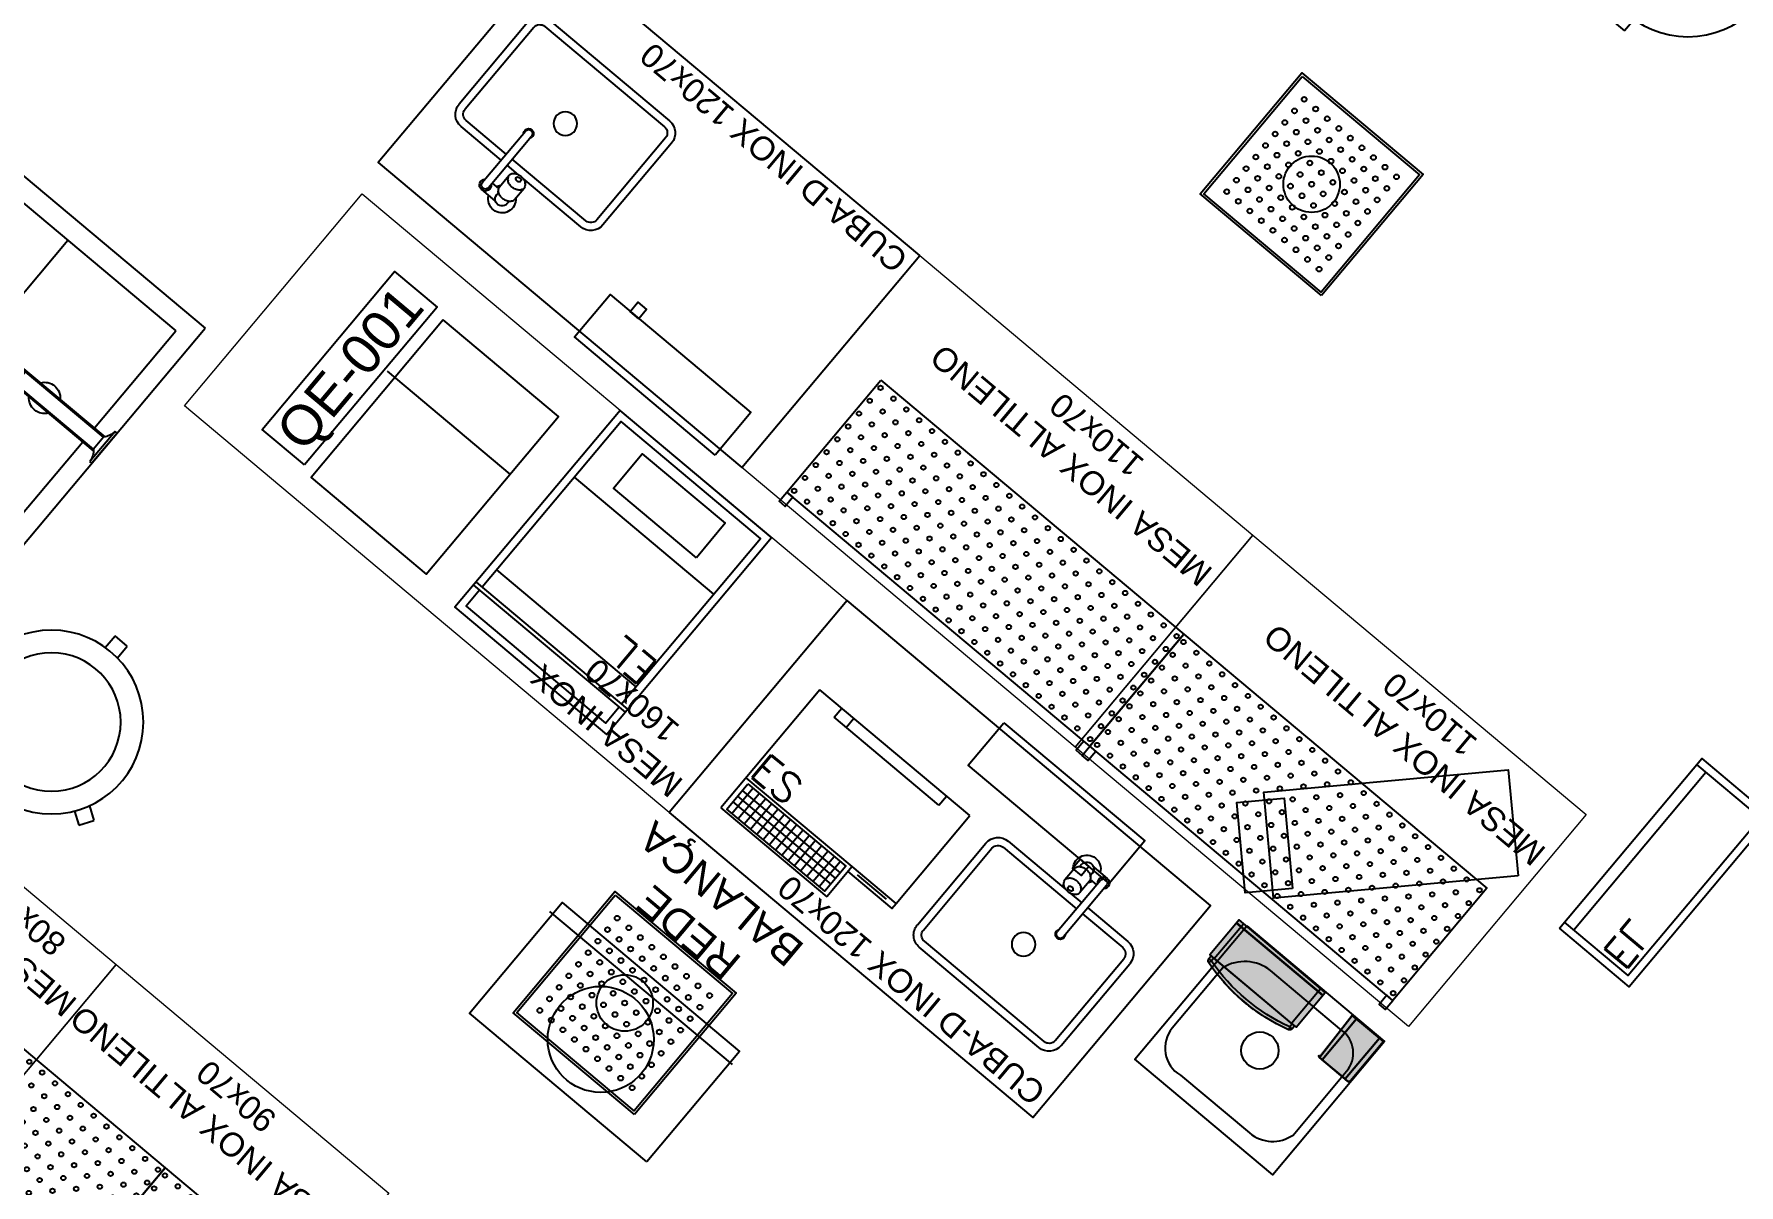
# Model space of a CAD drawing. Header units: metres. Extents: x 822482 to 822767, y 9662202 to 9662512.
# Drawn here: x 822694.061 to 822698.372, y 9662398.62 to 9662401.531 of the extents above; entities that cross this region are included whole.
import ezdxf
from ezdxf.enums import TextEntityAlignment as Align

# ---------------------------------------------------------------- set-up
doc = ezdxf.new("R2010")
doc.units = ezdxf.units.M
doc.linetypes.add('20006_ARQ_1000_3PV$0$CRF-EPL-L-ARQ-PE-BASE TÉRREO-R08$0$XREF - Ampliações.$0$PA-VAL-BASE-TER$0$HIDDEN', pattern=[9.525, 6.35, -3.175])
for name, color, linetype in [('20006_ARQ_1000_3PV$0$ARQ-SAN', 9, 'Continuous'), ('ARQ_NE_EQUIPAMENTOS', 7, 'Continuous'), ('INOX_MOB', 252, 'Continuous')]:
    doc.layers.add(name, color=color, linetype=linetype)
doc.layers.add('20006_ARQ_1400_3PV$0$I-PONTO-ELE', color=114, linetype='Continuous', lineweight=0)
doc.layers.add('ARQ_NE_MOBILIÁRIOS', color=251, linetype='Continuous', lineweight=0)
doc.layers.add('ARQ_NE_COTAS', color=7, linetype='Continuous', true_color=0x000000)
doc.layers.add('ARQ_NE_GRELHAS', color=7, linetype='Continuous', true_color=0x0032c7)
doc.layers.add('ARQ_NE_INOX', color=7, linetype='Continuous', lineweight=0, true_color=0x0032c7)
doc.styles.add('20006_ARQ_1400_3PV$0$ROMANS', font='romans.shx')
doc.styles.add('Arial', font='arial.ttf', dxfattribs={"height": 0.6})
doc.styles.get("Standard").update_dxf_attribs({"font": 'arial.ttf'})

# ---------------------------------------------------------------- blocks, each defined once
blk = doc.blocks.new('20006_ARQ_1400_3PV$0$ILV-014')
at = {"color": 0}
blk.add_lwpolyline([(0, 0.44), (0.455, 0.44), (0.455, 0), (0, 0)], close=True, dxfattribs=at)
blk.add_lwpolyline([(0.0217, 0.3203), (0.0217, 0.1212, 0.464346), (0.114, 0.0432), (0.3417, 0.0432, 0.337648), (0.4295, 0.1102), (0.4295, 0.321, 0.435718), (0.354, 0.392), (0.1184, 0.392, 0.317535), (0.0217, 0.3203, 1.395828)], format="xyb", dxfattribs=at)
blk.add_circle((0.2278, 0.22), 0.0471, dxfattribs=at)
blk = doc.blocks.new('Tan-s-pl')
for p, q in [((0.51, 0.3), (0, 0.3)), ((0, -0.3), (0, 0.3)), ((0.49, 0.26), (0.04, 0.26)), ((0.04, 0.0173), (0.04, 0.26)), ((0.31, -0.26), (0.31, 0.26)), ((0.51, -0.24), (0.51, 0.24)), ((0.55, -0.26), (0.55, 0.26)), ((0, 0.0375), (0, -0.0375)), ((0, 0.0375), (0.005, 0.0375)), ((0.005, 0.0375), (0.005, -0.0375)), ((0.0131, 0.0173), (0.2374, 0.0173)), ((0.015, 0.015), (0.21, 0.015)), ((0.015, 0.015), (0.015, -0.015)), ((0.21, 0.0132), (0.21, -0.0132)), ((0.2118, 0.0151), (0.238, 0.0172)), ((0.2394, -0.0153), (0.2394, 0.0153)), ((0.2504, 0.0074), (0.2394, 0.0119)), ((0.0131, -0.0173), (0.2374, -0.0173)), ((0.015, -0.015), (0.21, -0.015)), ((0.04, -0.26), (0.04, -0.0173)), ((0.238, -0.0172), (0.2118, -0.0151)), ((0.2404, -0.0309), (0.2351, -0.0173)), ((0.2505, -0.0076), (0.2394, -0.012)), ((0.2499, -0.0314), (0.2404, -0.0309)), ((0.2489, -0.0084), (0.2499, -0.0314)), ((0, -0.0375), (0.005, -0.0375)), ((0.49, -0.26), (0.04, -0.26)), ((0.51, -0.3), (0, -0.3))]:
    blk.add_line(p, q)
for points in [[(0.2505, -0.0075, 0.236739), (0.2512, -0.0071, 0.08552), (0.2522, -0.0053, 0.043127), (0.2526, -0.0031, 0.031837), (0.2528, 0, 0.031837), (0.2526, 0.0031, 0.043127), (0.2522, 0.0053, 0.08552), (0.2512, 0.0071, 0.236739), (0.2505, 0.0075, 0.159785), (0.25, 0.0073, 0.08552)], [(0.2503, -0.0075, 0.077146), (0.2505, -0.0075, 0.236739)]]:
    blk.add_lwpolyline(points, format="xyb")
for centre, radius, start, end in [((0.51, 0.26), 0.04, 0, 90), ((0.49, 0.24), 0.02, 0, 90), ((0.0443, 0.0415), 0.0395, 185.7962, 222.1288), ((0.15, 0), 0.03, 35.2164, 144.7836), ((0.212, 0.0132), 0.002, 94.4781, 180), ((0.2374, 0.0153), 0.002, 0, 90), ((0.0443, -0.0415), 0.0395, 137.8774, 174.1976), ((0.15, 0), 0.03, 215.2164, 324.7836), ((0.212, -0.0132), 0.002, 180, 265.5219), ((0.2374, -0.0153), 0.002, 270, 0), ((0.49, -0.24), 0.02, 270, 0), ((0.51, -0.26), 0.04, 270, 0)]:
    blk.add_arc(centre, radius, start, end)
blk = doc.blocks.new('20006_ARQ_1000_3PV$0$GRELHA 40x40 (BARRA CHATA)')
for points in [[(6.7092, -10.21), (7.1092, -10.21), (7.1092, -10.61), (6.7092, -10.61)], [(7.1028, -10.6036), (6.7155, -10.6036), (6.7155, -10.2163), (7.1028, -10.2163)]]:
    blk.add_lwpolyline(points, close=True)
for centre in [(6.7568, -10.2576), (6.7949, -10.2576), (6.833, -10.2576), (6.8711, -10.2576), (6.9092, -10.2576), (6.9473, -10.2576), (6.9854, -10.2576), (7.0235, -10.2576), (7.0616, -10.2576), (6.7568, -10.2957), (6.7949, -10.2957), (6.833, -10.2957), (6.8711, -10.2957), (6.9092, -10.2957), (6.9473, -10.2957), (6.9854, -10.2957), (7.0235, -10.2957), (7.0616, -10.2957), (6.7568, -10.3338), (6.7949, -10.3338), (6.833, -10.3338), (6.8711, -10.3338), (6.9092, -10.3338), (6.9473, -10.3338), (6.9854, -10.3338), (7.0235, -10.3338), (7.0616, -10.3338), (6.7568, -10.3719), (6.7949, -10.3719), (6.833, -10.3719), (6.8711, -10.3719), (6.9092, -10.3719), (6.9473, -10.3719), (6.9854, -10.3719), (7.0235, -10.3719), (7.0616, -10.3719), (6.7568, -10.41), (6.7949, -10.41), (6.833, -10.41), (6.8711, -10.41), (6.9092, -10.41), (6.9473, -10.41), (6.9854, -10.41), (7.0235, -10.41), (7.0616, -10.41), (6.7568, -10.4481), (6.7949, -10.4481), (6.833, -10.4481), (6.8711, -10.4481), (6.9092, -10.4481), (6.9473, -10.4481), (6.9854, -10.4481), (7.0235, -10.4481), (7.0616, -10.4481), (6.7568, -10.4861), (6.7568, -10.5242), (6.7949, -10.4861), (6.7949, -10.5242), (6.833, -10.4861), (6.833, -10.5242), (6.8711, -10.4861), (6.8711, -10.5242), (6.9092, -10.4861), (6.9092, -10.5242), (6.9473, -10.4861), (6.9473, -10.5242), (6.9854, -10.4861), (6.9854, -10.5242), (7.0235, -10.4861), (7.0235, -10.5242), (7.0616, -10.4861), (7.0616, -10.5242), (6.7568, -10.5623), (6.7949, -10.5623), (6.833, -10.5623), (6.8711, -10.5623), (6.9092, -10.5623), (6.9473, -10.5623), (6.9854, -10.5623), (7.0235, -10.5623), (7.0616, -10.5623)]:
    blk.add_circle(centre, 0.00619)
at = {"linetype": '20006_ARQ_1000_3PV$0$CRF-EPL-L-ARQ-PE-BASE TÉRREO-R08$0$XREF - Ampliações.$0$PA-VAL-BASE-TER$0$HIDDEN', "ltscale": 0.5}
blk.add_circle((6.9092, -10.41), 0.0714, dxfattribs=at)
blk = doc.blocks.new('GRELHAS')
at = {"layer": 'ARQ_NE_GRELHAS', "transparency": 33554687}
for p in [(661.8851, -111.1392), (661.8851, -113.8422)]:
    blk.add_blockref('20006_ARQ_1000_3PV$0$GRELHA 40x40 (BARRA CHATA)', p, dxfattribs=at)
blk = doc.blocks.new('20006_ARQ_1400_3PV$0$IC-001')
at = {"color": 0}
for p, q in [((0.1973, 0.3872), (0.1973, 0.4254)), ((0.1973, 0.4254), (0.2373, 0.4254)), ((0.2373, 0.3872), (0.2373, 0.4254)), ((0.0107, 0.0549), (-0.022, 0.0334)), ((0.432, 0.0577), (0.4647, 0.0362)), ((0, 0), (-0.022, 0.0334)), ((0.031, 0.0204), (0, 0)), ((0.4117, 0.0232), (0.4427, 0.0028)), ((0.4427, 0.0028), (0.4647, 0.0362))]:
    blk.add_line(p, q, dxfattribs=at)
for radius in [0.2325, 0.175]:
    blk.add_circle((0.2204, 0.1553), radius, dxfattribs=at)
blk = doc.blocks.new('20006_ARQ_1400_3PV$0$QMM-063')
at = {"color": 0, "linetype": 'ByBlock'}
blk.add_lwpolyline([(0, -0.23), (0.56, -0.23), (0.56, 0), (0, 0)], close=True, dxfattribs=at)
for points in [[(0.54, -0.23), (0.54, -0.02), (0.02, -0.02), (0.02, -0.23)], [(0.02, -0.2), (0.54, -0.2)]]:
    blk.add_lwpolyline(points, dxfattribs=at)
at = {"layer": '20006_ARQ_1400_3PV$0$I-PONTO-ELE', "style": '20006_ARQ_1400_3PV$0$ROMANS'}
blk.add_text('EL', height=0.075, dxfattribs=at).set_placement((0.0209, -0.1084))
blk = doc.blocks.new('20006_ARQ_1400_3PV$0$IPL-001')
at = {"color": 0}
for points in [[(0, 0), (1, 0), (1, -0.37), (0, -0.37)], [(0, -0.37), (0.02, -0.37), (0.02, -0.4), (0, -0.4)], [(1, -0.37), (0.98, -0.37), (0.98, -0.4), (1, -0.4)]]:
    blk.add_lwpolyline(points, close=True, dxfattribs=at)
for centre in [(0.0119, -0.0156), (0.0544, -0.0156), (0.0969, -0.0156), (0.1394, -0.0156), (0.1819, -0.0156), (0.2244, -0.0156), (0.2668, -0.0156), (0.3093, -0.0156), (0.3518, -0.0156), (0.3943, -0.0156), (0.4368, -0.0156), (0.4792, -0.0156), (0.5217, -0.0156), (0.5642, -0.0156), (0.6067, -0.0156), (0.6492, -0.0156), (0.6917, -0.0156), (0.7341, -0.0156), (0.7766, -0.0156), (0.8191, -0.0156), (0.8616, -0.0156), (0.9041, -0.0156), (0.9465, -0.0156), (0.989, -0.0156), (0.0119, -0.0581), (0.0544, -0.0581), (0.0969, -0.0581), (0.1394, -0.0581), (0.1819, -0.0581), (0.2244, -0.0581), (0.2668, -0.0581), (0.3093, -0.0581), (0.3518, -0.0581), (0.3943, -0.0581), (0.4368, -0.0581), (0.4792, -0.0581), (0.5217, -0.0581), (0.5642, -0.0581), (0.6067, -0.0581), (0.6492, -0.0581), (0.6917, -0.0581), (0.7341, -0.0581), (0.7766, -0.0581), (0.8191, -0.0581), (0.8616, -0.0581), (0.9041, -0.0581), (0.9465, -0.0581), (0.989, -0.0581), (0.0119, -0.1006), (0.0544, -0.1006), (0.0969, -0.1006), (0.1394, -0.1006), (0.1819, -0.1006), (0.2244, -0.1006), (0.2668, -0.1006), (0.3093, -0.1006), (0.3518, -0.1006), (0.3943, -0.1006), (0.4368, -0.1006), (0.4792, -0.1006), (0.5217, -0.1006), (0.5642, -0.1006), (0.6067, -0.1006), (0.6492, -0.1006), (0.6917, -0.1006), (0.7341, -0.1006), (0.7766, -0.1006), (0.8191, -0.1006), (0.8616, -0.1006), (0.9041, -0.1006), (0.9465, -0.1006), (0.989, -0.1006), (0.0119, -0.1431), (0.0544, -0.1431), (0.0969, -0.1431), (0.1394, -0.1431), (0.1819, -0.1431), (0.2244, -0.1431), (0.2668, -0.1431), (0.3093, -0.1431), (0.3518, -0.1431), (0.3943, -0.1431), (0.4368, -0.1431), (0.4792, -0.1431), (0.5217, -0.1431), (0.5642, -0.1431), (0.6067, -0.1431), (0.6492, -0.1431), (0.6917, -0.1431), (0.7341, -0.1431), (0.7766, -0.1431), (0.8191, -0.1431), (0.8616, -0.1431), (0.9041, -0.1431), (0.9465, -0.1431), (0.989, -0.1431), (0.0119, -0.1855), (0.0544, -0.1855), (0.0969, -0.1855), (0.1394, -0.1855), (0.1819, -0.1855), (0.2244, -0.1855), (0.2668, -0.1855), (0.3093, -0.1855), (0.3518, -0.1855), (0.3943, -0.1855), (0.4368, -0.1855), (0.4792, -0.1855), (0.5217, -0.1855), (0.5642, -0.1855), (0.6067, -0.1855), (0.6492, -0.1855), (0.6917, -0.1855), (0.7341, -0.1855), (0.7766, -0.1855), (0.8191, -0.1855), (0.8616, -0.1855), (0.9041, -0.1855), (0.9465, -0.1855), (0.989, -0.1855), (0.0119, -0.228), (0.0544, -0.228), (0.0969, -0.228), (0.1394, -0.228), (0.1819, -0.228), (0.2244, -0.228), (0.2668, -0.228), (0.3093, -0.228), (0.3518, -0.228), (0.3943, -0.228), (0.4368, -0.228), (0.4792, -0.228), (0.5217, -0.228), (0.5642, -0.228), (0.6067, -0.228), (0.6492, -0.228), (0.6917, -0.228), (0.7341, -0.228), (0.7766, -0.228), (0.8191, -0.228), (0.8616, -0.228), (0.9041, -0.228), (0.9465, -0.228), (0.989, -0.228), (0.0119, -0.2705), (0.0544, -0.2705), (0.0969, -0.2705), (0.1394, -0.2705), (0.1819, -0.2705), (0.2244, -0.2705), (0.2668, -0.2705), (0.3093, -0.2705), (0.3518, -0.2705), (0.3943, -0.2705), (0.4368, -0.2705), (0.4792, -0.2705), (0.5217, -0.2705), (0.5642, -0.2705), (0.6067, -0.2705), (0.6492, -0.2705), (0.6917, -0.2705), (0.7341, -0.2705), (0.7766, -0.2705), (0.8191, -0.2705), (0.8616, -0.2705), (0.9041, -0.2705), (0.9465, -0.2705), (0.989, -0.2705), (0.0119, -0.313), (0.0544, -0.313), (0.0969, -0.313), (0.1394, -0.313), (0.1819, -0.313), (0.2244, -0.313), (0.2668, -0.313), (0.3093, -0.313), (0.3518, -0.313), (0.3943, -0.313), (0.4368, -0.313), (0.4792, -0.313), (0.5217, -0.313), (0.5642, -0.313), (0.6067, -0.313), (0.6492, -0.313), (0.6917, -0.313), (0.7341, -0.313), (0.7766, -0.313), (0.8191, -0.313), (0.8616, -0.313), (0.9041, -0.313), (0.9465, -0.313), (0.989, -0.313), (0.0119, -0.3555), (0.0544, -0.3555), (0.0969, -0.3555), (0.1394, -0.3555), (0.1819, -0.3555), (0.2244, -0.3555), (0.2668, -0.3555), (0.3093, -0.3555), (0.3518, -0.3555), (0.3943, -0.3555), (0.4368, -0.3555), (0.4792, -0.3555), (0.5217, -0.3555), (0.5642, -0.3555), (0.6067, -0.3555), (0.6492, -0.3555), (0.6917, -0.3555), (0.7341, -0.3555), (0.7766, -0.3555), (0.8191, -0.3555), (0.8616, -0.3555), (0.9041, -0.3555), (0.9465, -0.3555), (0.989, -0.3555)]:
    blk.add_circle(centre, 0.00562, dxfattribs=at)
blk = doc.blocks.new('20006_ARQ_1400_3PV$0$QES-011')
at = {"color": 0}
for points in [[(0, 0.14), (0.465, 0.14), (0.465, 0), (0, 0)], [(0.3695, 0), (0.3983, 0), (0.3983, -0.03), (0.3695, -0.03)]]:
    blk.add_lwpolyline(points, close=True, dxfattribs=at)
blk = doc.blocks.new('20006_ARQ_1400_3PV$0$QEM-062')
at = {"color": 0, "linetype": 'ByBlock'}
for points in [[(0, -0.65), (0.5, -0.65), (0.5, 0), (0, 0)], [(0.1127, -0.4884), (0.3866, -0.4884), (0.3866, -0.6023), (0.1127, -0.6023)]]:
    blk.add_lwpolyline(points, close=True, dxfattribs=at)
for points in [[(0.48, -0.0735), (0.48, -0.02), (0.02, -0.02), (0.02, -0.0735)], [(0.5, -0.0735), (0, -0.0735)], [(0.5, -0.0835), (0, -0.0835)], [(0.02, -0.0835), (0.02, -0.63), (0.48, -0.63), (0.48, -0.0835)], [(0.02, -0.1406), (0.48, -0.1406)], [(0.02, -0.4463), (0.48, -0.4463)]]:
    blk.add_lwpolyline(points, dxfattribs=at)
at = {"layer": '20006_ARQ_1400_3PV$0$I-PONTO-ELE', "color": 0, "style": '20006_ARQ_1400_3PV$0$ROMANS'}
blk.add_text('EL', height=0.075, dxfattribs=at).set_placement((0.0116, -0.2223))
blk = doc.blocks.new('20006_ARQ_1400_3PV$0$B-025')
at = {"color": 0, "linetype": 'ByBlock'}
for p, q in [((0.495, 0), (0, 0)), ((0, 0), (0, -0.39)), ((0.495, -0.29), (0.495, 0)), ((0.4182, -0.03), (0.072, -0.03)), ((0, -0.39), (0.3496, -0.39))]:
    blk.add_line(p, q, dxfattribs=at)
for points in [[(0.072, -0.03), (0.072, 0)], [(0.112, -0.03), (0.112, 0)], [(0.4182, -0.03), (0.4182, 0)], [(0.3496, -0.29), (0, -0.29)], [(0.0301, -0.3824), (0.0301, -0.2996)], [(0.0507, -0.3824), (0.0507, -0.2996)], [(0.0713, -0.3824), (0.0713, -0.2996)], [(0.0919, -0.3824), (0.0919, -0.2996)], [(0.1125, -0.3824), (0.1125, -0.2996)], [(0.1331, -0.3824), (0.1331, -0.2996)], [(0.1537, -0.3824), (0.1537, -0.2996)], [(0.1743, -0.3824), (0.1743, -0.2996)], [(0.195, -0.3824), (0.195, -0.2996)], [(0.2156, -0.3824), (0.2156, -0.2996)], [(0.2362, -0.3824), (0.2362, -0.2996)], [(0.2568, -0.3824), (0.2568, -0.2996)], [(0.2774, -0.3824), (0.2774, -0.2996)], [(0.298, -0.3824), (0.298, -0.2996)], [(0.3186, -0.3824), (0.3186, -0.2996)], [(0.495, -0.29), (0.3496, -0.29), (0.3496, -0.39)], [(0.3496, -0.3065), (0.495, -0.3065), (0.495, -0.29)], [(0.3731, -0.2979), (0.4687, -0.2979)], [(0.0133, -0.3214), (0.3366, -0.3214)], [(0.0133, -0.34), (0.3366, -0.34)], [(0.0133, -0.3586), (0.3366, -0.3586)]]:
    blk.add_lwpolyline(points, dxfattribs=at)
blk.add_lwpolyline([(0.0133, -0.2996), (0.3366, -0.2996), (0.3366, -0.3824), (0.0133, -0.3824)], close=True, dxfattribs=at)
at = {"layer": '20006_ARQ_1400_3PV$0$I-PONTO-ELE', "style": '20006_ARQ_1400_3PV$0$ROMANS'}
blk.add_text('ES', height=0.075, dxfattribs=at).set_placement((-0.0012, -0.2804))
blk = doc.blocks.new('20006_ARQ_1400_3PV$0$QE-001')
at = {"color": 0}
blk.add_lwpolyline([(0, -0.38), (0.52, -0.38), (0.52, 0), (0, 0)], close=True, dxfattribs=at)
blk = doc.blocks.new('20006_ARQ_1000_3PV$0$TOALHEIRO ROLÃO 70.208 DRACO_p')
at = {"layer": 'ARQ_NE_EQUIPAMENTOS', "true_color": 0xffffff}
h = blk.add_hatch(color=7, dxfattribs=at)
h.dxf.hatch_style = 1
edge = h.paths.add_edge_path()
edge.add_arc((0.1295, -0.2244), 0.008, 285.4367, 360)
edge.add_line((0.1375, -0.2244), (0.1375, -0.215))
edge.add_line((0.1375, -0.215), (-0.1375, -0.215))
edge.add_line((-0.1375, -0.215), (-0.1375, -0.2244))
edge.add_arc((-0.1295, -0.2244), 0.008, 180, 254.5633)
edge.add_arc((0, 0.2445), 0.4945, 254.5633, 285.4367)
h.paths.add_polyline_path([(-0.1425, -0.1), (0.1425, -0.1), (0.1425, -0.215), (-0.1425, -0.215)])
at = {"layer": 'ARQ_NE_EQUIPAMENTOS'}
for points in [[(-0.1275, -0.1), (-0.1275, -0.215), (-0.1425, -0.215), (-0.1425, -0.1), (0.1425, -0.1), (0.1425, -0.215), (0.1275, -0.215), (-0.1275, -0.215)], [(-0.1425, -0.1), (0.1425, -0.1)], [(0.1425, -0.1095), (-0.1425, -0.1095)], [(-0.1425, -0.11), (0.1425, -0.11)], [(0.1275, -0.215), (0.1275, -0.1)], [(-0.1295, -0.2155), (-0.1295, -0.2244)], [(-0.0567, -0.2155), (-0.0567, -0.215)], [(-0.0507, -0.2155), (-0.0507, -0.215)], [(-0.0357, -0.2155), (-0.0357, -0.215)], [(-0.0309, -0.2155), (-0.0309, -0.215)], [(-0.0254, -0.2155), (-0.0254, -0.215)], [(-0.0146, -0.2155), (-0.0146, -0.215)], [(-0.0135, -0.2155), (-0.0135, -0.215)], [(-0.0121, -0.2155), (-0.0121, -0.215)], [(-0.0014, -0.2155), (-0.0014, -0.215)], [(0.003, -0.2155), (0.003, -0.215)], [(0.0137, -0.2155), (0.0137, -0.215)], [(0.0162, -0.2155), (0.0162, -0.215)], [(0.03, -0.2155), (0.03, -0.215)], [(0.0413, -0.2155), (0.0413, -0.215)], [(0.0447, -0.2155), (0.0447, -0.215)], [(0.0585, -0.2155), (0.0585, -0.215)], [(0.0722, -0.2155), (0.0722, -0.215)], [(0.1295, -0.2244), (0.1295, -0.2155)], [(-0.0567, -0.2472), (-0.0567, -0.2467)], [(-0.0309, -0.2495), (-0.0309, -0.249)], [(-0.0135, -0.2503), (-0.0135, -0.2498)], [(-0.0121, -0.2504), (-0.0121, -0.2499)], [(-0.0014, -0.2505), (-0.0014, -0.25)], [(0.003, -0.2505), (0.003, -0.25)], [(0.0137, -0.2503), (0.0137, -0.2498)], [(0.03, -0.2496), (0.03, -0.2491)], [(0.0585, -0.247), (0.0585, -0.2465)]]:
    blk.add_lwpolyline(points, dxfattribs=at)
at = {"layer": 'ARQ_NE_EQUIPAMENTOS', "linetype": 'Continuous', "flags": 128}
for points in [[(0.1375, -0.2155), (0.1295, -0.2155), (-0.1295, -0.2155), (-0.1375, -0.2155), (-0.1375, -0.2244), (-0.1295, -0.2244), (-0.1299, -0.226), (-0.1303, -0.2274), (-0.1307, -0.2287), (-0.131, -0.2299), (-0.1313, -0.2309), (-0.1315, -0.2316), (-0.1316, -0.232), (-0.1316, -0.2322)], [(0.1375, -0.215), (0.1375, -0.2244), (0.1295, -0.2244), (0.1299, -0.226), (0.1303, -0.2274), (0.1307, -0.2287), (0.131, -0.2299), (0.1313, -0.2309), (0.1315, -0.2316), (0.1316, -0.232), (0.1316, -0.2322)]]:
    blk.add_lwpolyline(points, dxfattribs=at)
at = {"layer": 'ARQ_NE_EQUIPAMENTOS', "linetype": 'Continuous'}
for points in [[(-0.1375, -0.2244, 0.337331), (-0.1316, -0.2322, 0.135531), (0.1316, -0.2322, 0.337331), (0.1375, -0.2244)], [(-0.0567, -0.2472, 0.00304), (-0.0507, -0.2479)], [(-0.0507, -0.2474), (-0.0507, -0.2479, 0.007629), (-0.0357, -0.2492), (-0.0357, -0.2487)], [(-0.0309, -0.2495, 0.002799), (-0.0254, -0.2498)], [(-0.0254, -0.2493), (-0.0254, -0.2498, 0.005429), (-0.0146, -0.2503), (-0.0146, -0.2498)], [(-0.0194, -0.2501, 0.002997), (-0.0135, -0.2503)], [(-0.0121, -0.2504, 0.0054), (-0.0014, -0.2505, 0.002224), (0.003, -0.2505, 0.005397), (0.0137, -0.2503)], [(0.0162, -0.2497), (0.0162, -0.2502, 0.006989), (0.03, -0.2496, 0.005716), (0.0413, -0.2488), (0.0413, -0.2483)], [(0.0447, -0.248), (0.0447, -0.2485, 0.007007), (0.0585, -0.247, 0.006966), (0.0722, -0.2452), (0.0722, -0.2447)]]:
    blk.add_lwpolyline(points, format="xyb", dxfattribs=at)
at = {"layer": 'ARQ_NE_EQUIPAMENTOS'}
blk.add_lwpolyline([(-0.1295, -0.2244, 0.135531), (0.1295, -0.2244)], format="xyb", dxfattribs=at)
blk = doc.blocks.new('*U371')
blk.add_blockref('20006_ARQ_1000_3PV$0$TOALHEIRO ROLÃO 70.208 DRACO_p', (0, 0))
blk = doc.blocks.new('*U297')
at = {"true_color": 0xffffff}
h = blk.add_hatch(color=7, dxfattribs=at)
h.dxf.hatch_style = 1
edge = h.paths.add_edge_path()
edge.add_line((-0.0515, 0), (0.0515, 0))
edge.add_line((0.0515, 0), (0.0515, -0.13))
edge.add_arc((0.0465, -0.13), 0.005, 270, 360, ccw=False)
edge.add_line((0.0465, -0.135), (-0.0465, -0.135))
edge.add_arc((-0.0465, -0.13), 0.005, 180, 270, ccw=False)
edge.add_line((-0.0515, -0.13), (-0.0515, 0))
at = {"layer": '20006_ARQ_1000_3PV$0$ARQ-SAN', "lineweight": 30}
blk.add_lwpolyline([(-0.0515, 0), (0.0515, 0), (0.0515, -0.13, -0.414214), (0.0465, -0.135), (-0.0465, -0.135, -0.414214), (-0.0515, -0.13)], format="xyb", close=True, dxfattribs=at)
blk.add_lwpolyline([(-0.038, 0), (0.038, 0), (0.038, -0.135), (-0.038, -0.135)], close=True, dxfattribs=at)
blk = doc.blocks.new('*U385')
at = {"layer": 'ARQ_NE_INOX'}
blk.add_lwpolyline([(0.8, -0.7), (0, -0.7), (0, 0), (0.8, 0)], close=True, dxfattribs=at)
blk = doc.blocks.new('*U386')
at = {"layer": 'ARQ_NE_INOX'}
blk.add_lwpolyline([(0.9, -0.7), (0, -0.7), (0, 0), (0.9, 0)], close=True, dxfattribs=at)
blk = doc.blocks.new('pia')
for p, q in [((198164.95, 321092.91), (198191.95, 321092.89)), ((198164.95, 321090.91), (198191.95, 321090.89)), ((198160.95, 321088.91), (198160.93, 321049.41)), ((198162.95, 321088.91), (198162.93, 321049.41)), ((198193.94, 321075.64), (198193.95, 321088.89)), ((198195.94, 321075.64), (198195.95, 321088.89)), ((198203.35, 321073.63), (198186.35, 321073.65)), ((198203.36, 321075.63), (198186.36, 321075.65)), ((198193.93, 321049.39), (198193.94, 321073.64)), ((198195.94, 321069.88), (198195.94, 321073.64)), ((198201.85, 321073.64), (198201.85, 321071.55)), ((198204.85, 321074.63), (198204.85, 321070.28)), ((198195.93, 321049.39), (198195.94, 321068.4)), ((198201.39, 321071.64), (198197.63, 321071.64)), ((198203.35, 321070.88), (198202.65, 321070.89)), ((198201.39, 321066.64), (198197.63, 321066.64)), ((198203.35, 321067.38), (198202.65, 321067.39)), ((198164.93, 321047.41), (198191.93, 321047.39)), ((198164.93, 321045.41), (198191.93, 321045.39))]:
    blk.add_line(p, q)
for points in [[(198197.63, 321071.64, 0.133256), (198196.99, 321071.47, 0.106756), (198196.38, 321070.91, 0.082828), (198196, 321070.13, 0.071352), (198195.86, 321069.14, 0.071352), (198196, 321068.15, 0.082828), (198196.38, 321067.37, 0.106756), (198196.98, 321066.81, 0.133256), (198197.63, 321066.64, 0.133256), (198198.27, 321066.81, 0.106756), (198198.88, 321067.37, 0.082828), (198199.25, 321068.15, 0.071352), (198199.4, 321069.14, 0.071352), (198199.25, 321070.13, 0.082828), (198198.88, 321070.91, 0.106756), (198198.27, 321071.46, 0.133256)], [(198196.88, 321068.39, 0.133256), (198197.07, 321068.44, 0.106756), (198197.25, 321068.61, 0.082828), (198197.37, 321068.84, 0.071352), (198197.41, 321069.14, 0.071352), (198197.37, 321069.44, 0.082828), (198197.25, 321069.67, 0.106756), (198197.07, 321069.84, 0.133256), (198196.88, 321069.89, 0.133256), (198196.69, 321069.84, 0.106756), (198196.5, 321069.67, 0.082828), (198196.39, 321069.44, 0.071352), (198196.35, 321069.14, 0.071352), (198196.39, 321068.84, 0.082828), (198196.5, 321068.61, 0.106756), (198196.69, 321068.44, 0.133256)]]:
    blk.add_lwpolyline(points, format="xyb", close=True)
blk.add_lwpolyline([(198201.39, 321066.64, 0.133256), (198202.03, 321066.81, 0.106756), (198202.64, 321067.37, 0.082828), (198203.01, 321068.14, 0.071352), (198203.16, 321069.14, 0.071352), (198203.01, 321070.13, 0.082828), (198202.64, 321070.9, 0.106756), (198202.03, 321071.46, 0.133256), (198201.39, 321071.64, 0.133256)], format="xyb")
blk.add_circle((198178.44, 321069.15), 3)
for centre, radius, start, end in [((198164.95, 321088.91), 4, 89.961, 179.961), ((198164.95, 321088.91), 2, 89.989, 179.961), ((198191.95, 321088.89), 4, 359.961, 89.961), ((198191.95, 321088.89), 2, 359.961, 89.961), ((198186.35, 321074.65), 1.25, 53.0911, 306.8309), ((198186.35, 321074.65), 1, 89.9611, 269.9611), ((198203.35, 321074.63), 1.5, 221.7713, 138.1507), ((198203.35, 321074.63), 1, 269.9612, 89.9612), ((198203.35, 321069.13), 3.5, 115.3379, 134.3763), ((198203.35, 321069.13), 3.5, 225.5457, 64.5841), ((198203.35, 321069.13), 1.75, 30.9637, 89.961), ((198203.35, 321069.13), 1.75, 269.961, 24.581), ((198205.85, 321070.28), 1, 179.961, 204.581), ((198164.93, 321049.41), 4, 179.961, 269.961), ((198164.93, 321049.41), 2, 179.961, 269.961), ((198191.93, 321049.39), 4, 269.961, 359.961), ((198191.93, 321049.39), 2, 269.961, 359.961)]:
    blk.add_arc(centre, radius, start, end)
blk = doc.blocks.new('*U382')
at = {"layer": 'INOX_MOB'}
blk.add_lwpolyline([(1.2, -0.7), (0, -0.7), (0, 0), (1.2, 0)], close=True, dxfattribs=at)
at = {"layer": 'INOX_MOB', "xscale": 0.01, "yscale": 0.01, "zscale": 0.01, "rotation": 90.02912588186452}
blk.add_blockref('pia', (3211.9974, -1980.5316), dxfattribs=at)
blk = doc.blocks.new('*U387')
at = {"layer": 'ARQ_NE_INOX'}
blk.add_lwpolyline([(1.6, -0.7), (0, -0.7), (0, 0), (1.6, 0)], close=True, dxfattribs=at)
blk = doc.blocks.new('*U388')
at = {"layer": 'ARQ_NE_INOX'}
blk.add_lwpolyline([(1.1, -0.7), (0, -0.7), (0, 0), (1.1, 0)], close=True, dxfattribs=at)
blk = doc.blocks.new('A$C8f1b9c42')
at = {"layer": 'ARQ_NE_EQUIPAMENTOS', "transparency": 33554687}
blk.add_line((304.9371, -242.7416), (305.3419, -242.7416), dxfattribs=at)
blk.add_lwpolyline([(305.3501, -242.4252), (305.4901, -242.4252), (305.4901, -242.9466), (305.3501, -242.9466), (305.3501, -242.4252)], dxfattribs=at)
for name, p, rotation in [('20006_ARQ_1400_3PV$0$IPL-001', (304.4775, -240.837), 180.0000000035784), ('20006_ARQ_1400_3PV$0$IPL-001', (305.4775, -240.837), 180.0000000035784), ('20006_ARQ_1400_3PV$0$QE-001', (304.9371, -242.9316), 90), ('20006_ARQ_1400_3PV$0$B-025', (303.986, -242.827), 179.9932707228174), ('20006_ARQ_1400_3PV$0$ILV-014', (302.7752, -242.6232), 180.0000000036937), ('20006_ARQ_1400_3PV$0$ILV-014', (302.7752, -242.6232), 180.0000000036937), ('20006_ARQ_1400_3PV$0$QES-011', (303.576, -242.9221), 180.0000000035784), ('20006_ARQ_1400_3PV$0$IPL-001', (303.3713, -243.5264), 180.0000000035784), ('20006_ARQ_1400_3PV$0$IPL-001', (304.3713, -243.5264), 180.0000000035784)]:
    blk.add_blockref(name, p, dxfattribs=dict(at, rotation=rotation))
for name, p, xscale, rotation in [('20006_ARQ_1400_3PV$0$IC-001', (305.202, -241.3605), -0.9999999999999999, 180.0000000035787), ('20006_ARQ_1400_3PV$0$QMM-063', (301.9355, -243.5671), -1, 90), ('20006_ARQ_1400_3PV$0$IC-001', (303.7356, -245.8368), -0.9999999999999998, 359.9999999999999)]:
    blk.add_blockref(name, p, dxfattribs=dict(at, xscale=xscale, rotation=rotation))
at = {"layer": 'ARQ_NE_EQUIPAMENTOS', "transparency": 33554687, "xscale": -1.320000000000001, "yscale": 1.32, "zscale": 1.32, "rotation": 180.000000003694}
blk.add_blockref('Tan-s-pl', (305.7648, -242.1326), dxfattribs=at)
at = {"layer": 'ARQ_NE_EQUIPAMENTOS', "transparency": 33554687}
for name, p in [('20006_ARQ_1400_3PV$0$QEM-062', (304.3274, -242.3938)), ('20006_ARQ_1400_3PV$0$QES-011', (304.5704, -243.2521))]:
    blk.add_blockref(name, p, dxfattribs=at)
at = {"layer": 'ARQ_NE_EQUIPAMENTOS', "rotation": 179.9714022222662}
blk.add_blockref('*U297', (302.3739, -243.0615, 0.581), dxfattribs=at)
at = {"layer": 'ARQ_NE_EQUIPAMENTOS', "xscale": -1, "rotation": 179.9714022222662}
blk.add_blockref('*U371', (302.6574, -243.1621, 0.581), dxfattribs=at)
at = {"layer": 'ARQ_NE_GRELHAS', "linetype": 'Continuous', "transparency": 33554687}
blk.add_blockref('GRELHAS', (-364.9391, -120.3538), dxfattribs=at)
at = {"layer": 'ARQ_NE_MOBILIÁRIOS', "transparency": 33554687, "rotation": 180}
for name, p in [('*U386', (304.903, -241.151)), ('*U385', (305.703, -241.151)), ('*U387', (305.6788, -243.0444)), ('*U388', (303.3986, -243.8309)), ('*U388', (304.4986, -243.8309))]:
    blk.add_blockref(name, p, dxfattribs=at)
at = {"layer": 'ARQ_NE_MOBILIÁRIOS', "transparency": 33554687}
for p, xscale, rotation in [((302.8788, -243.0444), -0.9999999999999999, 180.0000000335864), ((305.6986, -243.1309), -1, 359.999999969528)]:
    blk.add_blockref('*U382', p, dxfattribs=dict(at, xscale=xscale, rotation=rotation))
at = {"layer": 'ARQ_NE_EQUIPAMENTOS', "transparency": 33554687, "style": 'Arial'}
blk.add_text('QE-001', height=0.1, rotation=270, dxfattribs=at).set_placement((305.4201, -242.6859), align=Align.MIDDLE_CENTER)
at = {"layer": 'ARQ_NE_MOBILIÁRIOS', "transparency": 33554687, "char_height": 0.06, "attachment_point": 5, "style": 'Arial'}
for s, insert, width, rotation in [('MESA INOX ALTILENO\\P90x70', (304.4561, -241.041), 0.908935, 360), ('MESA INOX\\P80x70', (305.1505, -241.041), 0.908935, 360), ('CUBA-D INOX 120x70', (303.3205, -242.394), 1.002301, 0), ('MESA INOX\\P160x70', (304.3329, -242.4511), 0.908935, 360), ('MESA INOX ALTILENO\\P110x70', (302.7644, -243.7207), 0.908935, 360), ('MESA INOX ALTILENO\\P110x70', (303.8644, -243.7207), 0.908935, 360), ('CUBA-D INOX 120x70', (304.9404, -243.7834), 1.002301, 0)]:
    blk.add_mtext(s, dxfattribs=dict(at, insert=insert, width=width, rotation=rotation))

msp = doc.modelspace()

# ---------------------------------------------------------------- linework, layer by layer
at = {"layer": 'ARQ_NE_COTAS', "color": 5}
msp.add_line((822695.8271, 9662398.9246), (822695.3652, 9662399.3121), dxfattribs=at)
at = {"layer": 'ARQ_NE_COTAS', "color": 1}
for points in [[(822697.8138, 9662399.4019), (822697.1957, 9662399.3456), (822697.1713, 9662399.6134), (822697.7893, 9662399.6698)], [(822697.2435, 9662399.3697), (822697.1236, 9662399.3588), (822697.1027, 9662399.5874), (822697.2227, 9662399.5984)]]:
    msp.add_lwpolyline(points, close=True, dxfattribs=at)
at = {"layer": 'ARQ_NE_COTAS', "color": 5}
msp.add_lwpolyline([(822695.6111, 9662398.6787), (822695.1625, 9662399.055), (822695.3967, 9662399.3342), (822695.8453, 9662398.9579)], close=True, dxfattribs=at)
msp.add_circle((822695.4941, 9662398.9883), 0.1341, dxfattribs=at)

# ---------------------------------------------------------------- block references
at = {"ltscale": 10, "rotation": 140.0090103764572}
msp.add_blockref('A$C8f1b9c42', (822772.889, 9662018.4697), dxfattribs=at)

# ---------------------------------------------------------------- texts
at = {"layer": 'ARQ_NE_COTAS', "color": 5, "insert": (822695.7041, 9662399.2191), "char_height": 0.07625, "attachment_point": 1, "rotation": 140.009}
msp.add_mtext_dynamic_manual_height_columns('\\pxqc;REDE\\PBALANÇA', width=0.031945, gutter_width=0.3812, heights=[0], dxfattribs=at)

doc.saveas('drawing.dxf')
